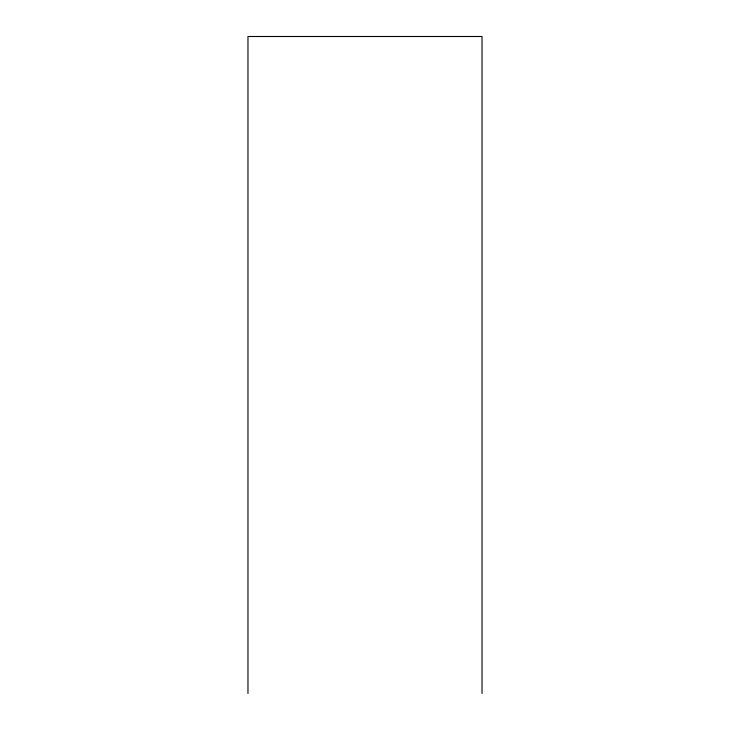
<?xml version="1.0" encoding="UTF-8"?>
<svg xmlns="http://www.w3.org/2000/svg" width="730" height="730" viewBox="0 0 730 730"><rect width="100%" height="100%" fill="white"/><g stroke="black" fill="none" stroke-linecap="round" stroke-linejoin="round"><path stroke-width="1.09" d="M482.028 693.5L482.028 36.5L247.972 36.5L247.972 693.5"/></g></svg>
